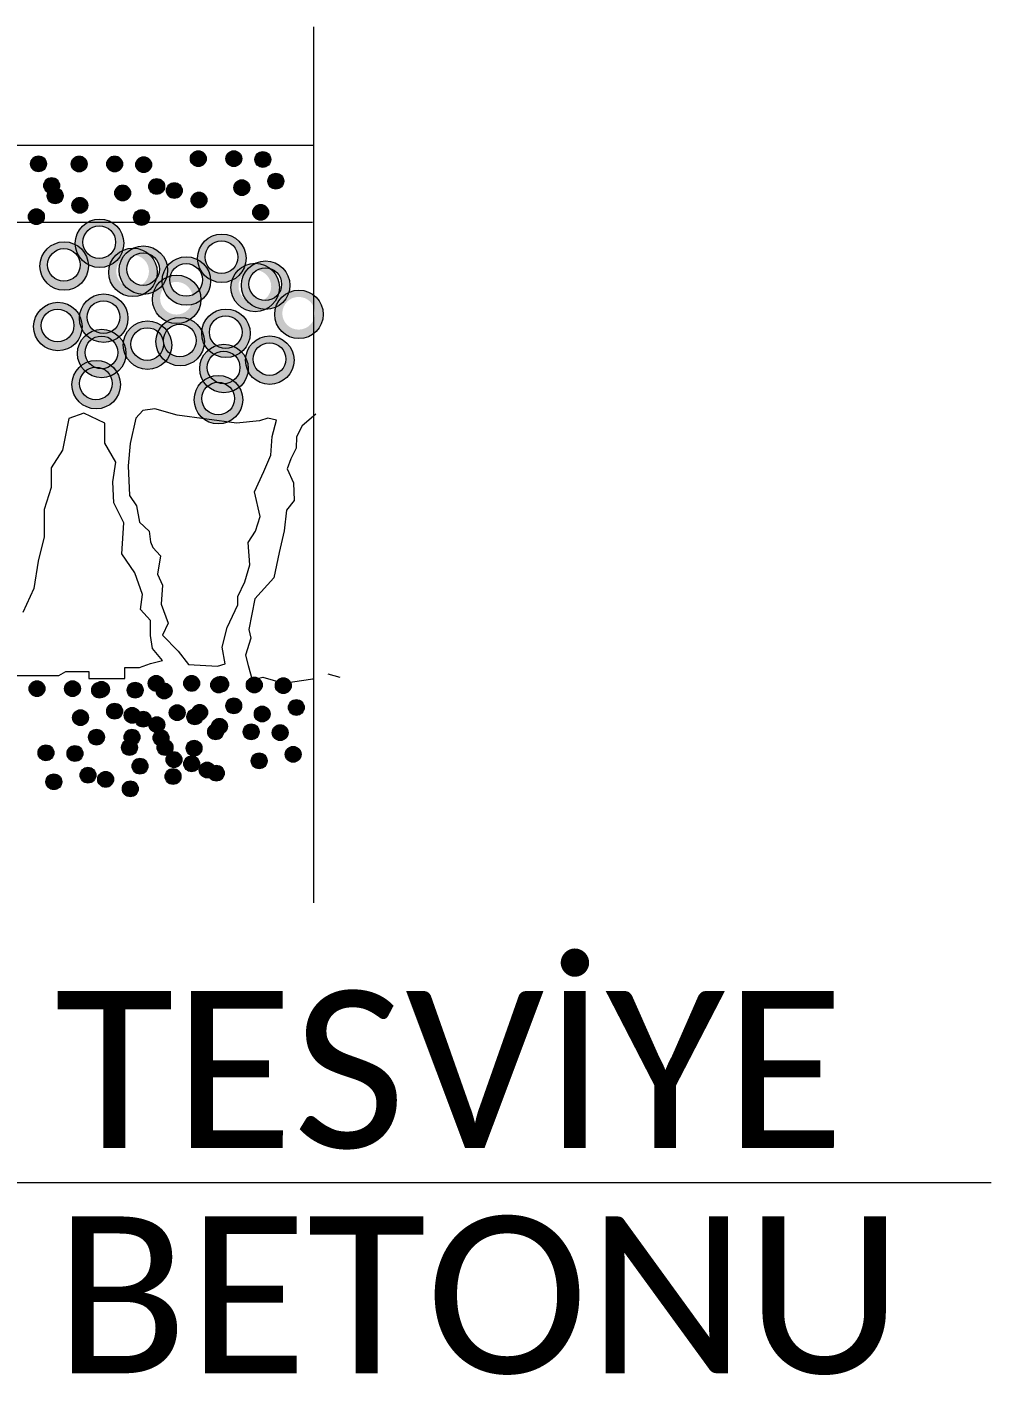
# Model space of a CAD drawing. Header units: centimetres. Extents: x 405464 to 563355, y 50011 to 66875.
# Drawn here: x 555205.5 to 555353, y 51341 to 51547.3 of the extents above; entities that cross this region are included whole.
import ezdxf

# ---------------------------------------------------------------- set-up
doc = ezdxf.new("R2010")
doc.units = ezdxf.units.CM
for name, color, linetype, lineweight in [('0-KRCN-SHT-DETAY-20', 41, 'Continuous', 20), ('0-KRCN-SHT-DETAY-YAZI', 71, 'Continuous', 35), ('0-KRCN-SHT-DETAY-ÇERÇEVE', 71, 'Continuous', 40)]:
    doc.layers.add(name, color=color, linetype=linetype, lineweight=lineweight)
doc.styles.add('KATMAN YAZI STİLİ', font='calibri.ttf')

# ---------------------------------------------------------------- blocks, each defined once
blk = doc.blocks.new('G$C4C2874E9')
at = {"layer": '0-KRCN-SHT-DETAY-20'}
h = blk.add_hatch(color=256, dxfattribs=at)
edge = h.paths.add_edge_path()
edge.add_arc((293.637, -891.559), 0.605, 0, 360)
h = blk.add_hatch(color=256, dxfattribs=at)
edge = h.paths.add_edge_path()
edge.add_arc((296.74, -891.572), 0.605, 0, 360)
h = blk.add_hatch(color=256, dxfattribs=at)
edge = h.paths.add_edge_path()
edge.add_arc((299.459, -891.572), 0.605, 0, 360)
h = blk.add_hatch(color=256, dxfattribs=at)
edge = h.paths.add_edge_path()
edge.add_arc((301.679, -891.627), 0.605, 0, 360)
h = blk.add_hatch(color=256, dxfattribs=at)
edge = h.paths.add_edge_path()
edge.add_arc((305.857, -891.17), 0.605, 0, 360)
h = blk.add_hatch(color=256, dxfattribs=at)
edge = h.paths.add_edge_path()
edge.add_arc((308.576, -891.17), 0.605, 0, 360)
h = blk.add_hatch(color=256, dxfattribs=at)
edge = h.paths.add_edge_path()
edge.add_arc((310.796, -891.226), 0.605, 0, 360)
h = blk.add_hatch(color=256, dxfattribs=at)
edge = h.paths.add_edge_path()
edge.add_arc((294.636, -893.222), 0.605, 0, 360)
h = blk.add_hatch(color=256, dxfattribs=at)
edge = h.paths.add_edge_path()
edge.add_arc((300.07, -893.79), 0.605, 0, 360)
h = blk.add_hatch(color=256, dxfattribs=at)
edge = h.paths.add_edge_path()
edge.add_arc((302.678, -893.291), 0.605, 0, 360)
h = blk.add_hatch(color=256, dxfattribs=at)
edge = h.paths.add_edge_path()
edge.add_arc((304.025, -893.61), 0.605, 0, 360)
h = blk.add_hatch(color=256, dxfattribs=at)
edge = h.paths.add_edge_path()
edge.add_arc((309.186, -893.388), 0.605, 0, 360)
h = blk.add_hatch(color=256, dxfattribs=at)
edge = h.paths.add_edge_path()
edge.add_arc((311.795, -892.889), 0.605, 0, 360)
h = blk.add_hatch(color=256, dxfattribs=at)
edge = h.paths.add_edge_path()
edge.add_arc((294.909, -894.012), 0.605, 0, 360)
h = blk.add_hatch(color=256, dxfattribs=at)
edge = h.paths.add_edge_path()
edge.add_arc((296.795, -894.733), 0.605, 0, 360)
h = blk.add_hatch(color=256, dxfattribs=at)
edge = h.paths.add_edge_path()
edge.add_arc((305.912, -894.331), 0.605, 0, 360)
h = blk.add_hatch(color=256, dxfattribs=at)
edge = h.paths.add_edge_path()
edge.add_arc((293.471, -895.607), 0.605, 0, 360)
h = blk.add_hatch(color=256, dxfattribs=at)
edge = h.paths.add_edge_path()
edge.add_arc((301.512, -895.675), 0.605, 0, 360)
h = blk.add_hatch(color=256, dxfattribs=at)
edge = h.paths.add_edge_path()
edge.add_arc((310.629, -895.274), 0.605, 0, 360)
h = blk.add_hatch(color=256, dxfattribs=at)
edge = h.paths.add_edge_path()
edge.add_arc((298.305, -897.641), 1.855, 0, 360)
edge = h.paths.add_edge_path(flags=16)
edge.add_arc((298.283, -897.556), 1.251, 0, 360)
h = blk.add_hatch(color=256, dxfattribs=at)
edge = h.paths.add_edge_path()
edge.add_arc((307.657, -898.791), 1.855, 0, 360)
edge = h.paths.add_edge_path(flags=16)
edge.add_arc((307.635, -898.706), 1.251, 0, 360)
h = blk.add_hatch(color=256, dxfattribs=at)
edge = h.paths.add_edge_path()
edge.add_arc((295.598, -899.383), 1.855, 0, 360)
edge = h.paths.add_edge_path(flags=16)
edge.add_arc((295.575, -899.298), 1.251, 0, 360)
h = blk.add_hatch(color=256, dxfattribs=at)
edge = h.paths.add_edge_path(flags=16)
edge.add_arc((300.834, -899.787), 1.251, 0, 360)
edge = h.paths.add_edge_path()
edge.add_arc((300.857, -899.871), 1.855, 0, 360)
h = blk.add_hatch(color=256, dxfattribs=at)
edge = h.paths.add_edge_path()
edge.add_arc((301.657, -899.702), 1.855, 0, 360)
edge = h.paths.add_edge_path(flags=16)
edge.add_arc((301.634, -899.617), 1.251, 0, 360)
h = blk.add_hatch(color=256, dxfattribs=at)
edge = h.paths.add_edge_path()
edge.add_arc((304.949, -900.533), 1.855, 0, 360)
edge = h.paths.add_edge_path(flags=16)
edge.add_arc((304.927, -900.448), 1.251, 0, 360)
h = blk.add_hatch(color=256, dxfattribs=at)
edge = h.paths.add_edge_path(flags=16)
edge.add_arc((310.186, -900.937), 1.251, 0, 360)
edge = h.paths.add_edge_path()
edge.add_arc((310.208, -901.022), 1.855, 0, 360)
h = blk.add_hatch(color=256, dxfattribs=at)
edge = h.paths.add_edge_path()
edge.add_arc((311.008, -900.852), 1.855, 0, 360)
edge = h.paths.add_edge_path(flags=16)
edge.add_arc((310.986, -900.767), 1.251, 0, 360)
h = blk.add_hatch(color=256, dxfattribs=at)
edge = h.paths.add_edge_path(flags=16)
edge.add_arc((304.185, -901.847), 1.251, 0, 360)
edge = h.paths.add_edge_path()
edge.add_arc((304.208, -901.932), 1.855, 0, 360)
h = blk.add_hatch(color=256, dxfattribs=at)
edge = h.paths.add_edge_path(flags=16)
edge.add_arc((313.537, -902.997), 1.251, 0, 360)
edge = h.paths.add_edge_path()
edge.add_arc((313.559, -903.082), 1.855, 0, 360)
h = blk.add_hatch(color=256, dxfattribs=at)
edge = h.paths.add_edge_path()
edge.add_arc((295.116, -904.014), 1.855, 0, 360)
edge = h.paths.add_edge_path(flags=16)
edge.add_arc((295.094, -903.929), 1.251, 0, 360)
h = blk.add_hatch(color=256, dxfattribs=at)
edge = h.paths.add_edge_path()
edge.add_arc((298.624, -903.377), 1.855, 0, 360)
edge = h.paths.add_edge_path(flags=16)
edge.add_arc((298.602, -903.292), 1.251, 0, 360)
h = blk.add_hatch(color=256, dxfattribs=at)
edge = h.paths.add_edge_path()
edge.add_arc((304.468, -905.164), 1.855, 0, 360)
edge = h.paths.add_edge_path(flags=16)
edge.add_arc((304.446, -905.079), 1.251, 0, 360)
h = blk.add_hatch(color=256, dxfattribs=at)
edge = h.paths.add_edge_path()
edge.add_arc((307.976, -904.527), 1.855, 0, 360)
edge = h.paths.add_edge_path(flags=16)
edge.add_arc((307.954, -904.442), 1.251, 0, 360)
h = blk.add_hatch(color=256, dxfattribs=at)
edge = h.paths.add_edge_path()
edge.add_arc((298.468, -906.074), 1.855, 0, 360)
edge = h.paths.add_edge_path(flags=16)
edge.add_arc((298.445, -905.99), 1.251, 0, 360)
h = blk.add_hatch(color=256, dxfattribs=at)
edge = h.paths.add_edge_path()
edge.add_arc((301.975, -905.437), 1.855, 0, 360)
edge = h.paths.add_edge_path(flags=16)
edge.add_arc((301.953, -905.352), 1.251, 0, 360)
h = blk.add_hatch(color=256, dxfattribs=at)
edge = h.paths.add_edge_path()
edge.add_arc((307.819, -907.225), 1.855, 0, 360)
edge = h.paths.add_edge_path(flags=16)
edge.add_arc((307.797, -907.14), 1.251, 0, 360)
h = blk.add_hatch(color=256, dxfattribs=at)
edge = h.paths.add_edge_path()
edge.add_arc((311.327, -906.587), 1.855, 0, 360)
edge = h.paths.add_edge_path(flags=16)
edge.add_arc((311.305, -906.502), 1.251, 0, 360)
h = blk.add_hatch(color=256, dxfattribs=at)
edge = h.paths.add_edge_path()
edge.add_arc((298.048, -908.459), 1.855, 0, 360)
edge = h.paths.add_edge_path(flags=16)
edge.add_arc((298.025, -908.374), 1.251, 0, 360)
h = blk.add_hatch(color=256, dxfattribs=at)
edge = h.paths.add_edge_path()
edge.add_arc((307.399, -909.609), 1.855, 0, 360)
edge = h.paths.add_edge_path(flags=16)
edge.add_arc((307.377, -909.524), 1.251, 0, 360)
h = blk.add_hatch(color=256, dxfattribs=at)
edge = h.paths.add_edge_path()
edge.add_arc((293.516, -931.718), 0.605, 0, 360)
h = blk.add_hatch(color=256, dxfattribs=at)
edge = h.paths.add_edge_path()
edge.add_arc((296.235, -931.718), 0.605, 0, 360)
h = blk.add_hatch(color=256, dxfattribs=at)
edge = h.paths.add_edge_path()
edge.add_arc((298.305, -931.838), 0.605, 0, 360)
h = blk.add_hatch(color=256, dxfattribs=at)
edge = h.paths.add_edge_path()
edge.add_arc((298.455, -931.774), 0.605, 0, 360)
h = blk.add_hatch(color=256, dxfattribs=at)
edge = h.paths.add_edge_path()
edge.add_arc((301.024, -931.838), 0.605, 0, 360)
h = blk.add_hatch(color=256, dxfattribs=at)
edge = h.paths.add_edge_path()
edge.add_arc((302.633, -931.316), 0.605, 0, 360)
h = blk.add_hatch(color=256, dxfattribs=at)
edge = h.paths.add_edge_path()
edge.add_arc((303.244, -931.893), 0.605, 0, 360)
h = blk.add_hatch(color=256, dxfattribs=at)
edge = h.paths.add_edge_path()
edge.add_arc((305.352, -931.316), 0.605, 0, 360)
h = blk.add_hatch(color=256, dxfattribs=at)
edge = h.paths.add_edge_path()
edge.add_arc((307.422, -931.436), 0.605, 0, 360)
h = blk.add_hatch(color=256, dxfattribs=at)
edge = h.paths.add_edge_path()
edge.add_arc((307.572, -931.372), 0.605, 0, 360)
h = blk.add_hatch(color=256, dxfattribs=at)
edge = h.paths.add_edge_path()
edge.add_arc((310.141, -931.436), 0.605, 0, 360)
h = blk.add_hatch(color=256, dxfattribs=at)
edge = h.paths.add_edge_path()
edge.add_arc((312.361, -931.491), 0.605, 0, 360)
h = blk.add_hatch(color=256, dxfattribs=at)
edge = h.paths.add_edge_path()
edge.add_arc((296.845, -933.936), 0.605, 0, 360)
h = blk.add_hatch(color=256, dxfattribs=at)
edge = h.paths.add_edge_path()
edge.add_arc((299.454, -933.437), 0.605, 0, 360)
h = blk.add_hatch(color=256, dxfattribs=at)
edge = h.paths.add_edge_path()
edge.add_arc((300.801, -933.756), 0.605, 0, 360)
h = blk.add_hatch(color=256, dxfattribs=at)
edge = h.paths.add_edge_path()
edge.add_arc((304.243, -933.557), 0.605, 0, 360)
h = blk.add_hatch(color=256, dxfattribs=at)
edge = h.paths.add_edge_path()
edge.add_arc((305.59, -933.876), 0.605, 0, 360)
h = blk.add_hatch(color=256, dxfattribs=at)
edge = h.paths.add_edge_path()
edge.add_arc((305.962, -933.534), 0.605, 0, 360)
h = blk.add_hatch(color=256, dxfattribs=at)
edge = h.paths.add_edge_path()
edge.add_arc((308.571, -933.035), 0.605, 0, 360)
h = blk.add_hatch(color=256, dxfattribs=at)
edge = h.paths.add_edge_path()
edge.add_arc((310.751, -933.654), 0.605, 0, 360)
h = blk.add_hatch(color=256, dxfattribs=at)
edge = h.paths.add_edge_path()
edge.add_arc((313.36, -933.155), 0.605, 0, 360)
h = blk.add_hatch(color=256, dxfattribs=at)
edge = h.paths.add_edge_path()
edge.add_arc((301.634, -934.056), 0.605, 0, 360)
h = blk.add_hatch(color=256, dxfattribs=at)
edge = h.paths.add_edge_path()
edge.add_arc((302.688, -934.477), 0.605, 0, 360)
h = blk.add_hatch(color=256, dxfattribs=at)
edge = h.paths.add_edge_path()
edge.add_arc((307.182, -935.025), 0.605, 0, 360)
h = blk.add_hatch(color=256, dxfattribs=at)
edge = h.paths.add_edge_path()
edge.add_arc((307.477, -934.597), 0.605, 0, 360)
h = blk.add_hatch(color=256, dxfattribs=at)
edge = h.paths.add_edge_path()
edge.add_arc((309.901, -935.025), 0.605, 0, 360)
h = blk.add_hatch(color=256, dxfattribs=at)
edge = h.paths.add_edge_path()
edge.add_arc((312.121, -935.08), 0.605, 0, 360)
h = blk.add_hatch(color=256, dxfattribs=at)
edge = h.paths.add_edge_path()
edge.add_arc((298.065, -935.427), 0.605, 0, 360)
h = blk.add_hatch(color=256, dxfattribs=at)
edge = h.paths.add_edge_path()
edge.add_arc((300.785, -935.427), 0.605, 0, 360)
h = blk.add_hatch(color=256, dxfattribs=at)
edge = h.paths.add_edge_path()
edge.add_arc((303.004, -935.482), 0.605, 0, 360)
h = blk.add_hatch(color=256, dxfattribs=at)
edge = h.paths.add_edge_path()
edge.add_arc((294.2, -936.623), 0.605, 0, 360)
h = blk.add_hatch(color=256, dxfattribs=at)
edge = h.paths.add_edge_path()
edge.add_arc((296.419, -936.679), 0.605, 0, 360)
h = blk.add_hatch(color=256, dxfattribs=at)
edge = h.paths.add_edge_path()
edge.add_arc((300.597, -936.221), 0.605, 0, 360)
h = blk.add_hatch(color=256, dxfattribs=at)
edge = h.paths.add_edge_path()
edge.add_arc((303.316, -936.221), 0.605, 0, 360)
h = blk.add_hatch(color=256, dxfattribs=at)
edge = h.paths.add_edge_path()
edge.add_arc((304.003, -937.146), 0.605, 0, 360)
h = blk.add_hatch(color=256, dxfattribs=at)
edge = h.paths.add_edge_path()
edge.add_arc((305.536, -936.277), 0.605, 0, 360)
h = blk.add_hatch(color=256, dxfattribs=at)
edge = h.paths.add_edge_path()
edge.add_arc((313.12, -936.744), 0.605, 0, 360)
h = blk.add_hatch(color=256, dxfattribs=at)
edge = h.paths.add_edge_path()
edge.add_arc((301.395, -937.645), 0.605, 0, 360)
h = blk.add_hatch(color=256, dxfattribs=at)
edge = h.paths.add_edge_path()
edge.add_arc((305.351, -937.465), 0.605, 0, 360)
h = blk.add_hatch(color=256, dxfattribs=at)
edge = h.paths.add_edge_path()
edge.add_arc((306.535, -937.94), 0.605, 0, 360)
h = blk.add_hatch(color=256, dxfattribs=at)
edge = h.paths.add_edge_path()
edge.add_arc((310.512, -937.243), 0.605, 0, 360)
h = blk.add_hatch(color=256, dxfattribs=at)
edge = h.paths.add_edge_path()
edge.add_arc((294.81, -938.841), 0.605, 0, 360)
h = blk.add_hatch(color=256, dxfattribs=at)
edge = h.paths.add_edge_path()
edge.add_arc((297.418, -938.342), 0.605, 0, 360)
h = blk.add_hatch(color=256, dxfattribs=at)
edge = h.paths.add_edge_path()
edge.add_arc((298.766, -938.661), 0.605, 0, 360)
h = blk.add_hatch(color=256, dxfattribs=at)
edge = h.paths.add_edge_path()
edge.add_arc((303.927, -938.439), 0.605, 0, 360)
h = blk.add_hatch(color=256, dxfattribs=at)
edge = h.paths.add_edge_path()
edge.add_arc((307.238, -938.186), 0.605, 0, 360)
h = blk.add_hatch(color=256, dxfattribs=at)
edge = h.paths.add_edge_path()
edge.add_arc((300.653, -939.382), 0.605, 0, 360)
for p, q in [((314.668, -881.092, 108.464), (314.668, -948.098, 108.464)), ((314.656, -890.156, 108.464), (276.709, -890.156, 108.464)), ((276.709, -896.014, 108.464), (314.593, -896.014, 108.464)), ((297.096, -910.638, 108.464), (295.954, -911.043, 108.464)), ((298.699, -911.401, 108.464), (297.096, -910.638, 108.464)), ((301.618, -910.427, 108.464), (301.068, -911.012, 108.464)), ((302.532, -910.319, 108.464), (301.618, -910.427, 108.464)), ((304.253, -910.803, 108.464), (302.532, -910.319, 108.464)), ((314.854, -910.725, 108.464), (313.81, -911.599, 108.464)), ((295.954, -911.043, 108.464), (295.48, -913.48, 108.464)), ((298.699, -912.928, 108.464), (298.699, -911.401, 108.464)), ((301.068, -911.012, 108.464), (300.633, -912.969, 108.464)), ((308.771, -911.394, 108.464), (304.253, -910.803, 108.464)), ((310.545, -911.233, 108.464), (308.771, -911.394, 108.464)), ((311.191, -911.018, 108.464), (310.545, -911.233, 108.464)), ((311.836, -911.179, 108.464), (311.191, -911.018, 108.464)), ((311.513, -912.415, 108.464), (311.836, -911.179, 108.464)), ((313.81, -911.599, 108.464), (313.373, -912.44, 108.464)), ((311.406, -913.866, 108.464), (311.513, -912.415, 108.464)), ((313.373, -912.44, 108.464), (313.339, -913.315, 108.464)), ((295.48, -913.48, 108.464), (294.599, -914.834, 108.464)), ((299.539, -914.377, 108.464), (298.699, -912.928, 108.464)), ((300.633, -912.969, 108.464), (300.488, -914.672, 108.464)), ((313.339, -913.315, 108.464), (312.935, -914.122, 108.464)), ((294.599, -914.834, 108.464), (294.599, -916.324, 108.464)), ((299.31, -915.903, 108.464), (299.539, -914.377, 108.464)), ((300.488, -914.672, 108.464), (300.596, -916.929, 108.464)), ((310.868, -915.102, 108.464), (311.406, -913.866, 108.464)), ((312.935, -914.122, 108.464), (312.666, -914.896, 108.464)), ((299.387, -917.506, 108.464), (299.31, -915.903, 108.464)), ((310.169, -916.66, 108.464), (310.868, -915.102, 108.464)), ((312.666, -914.896, 108.464), (313.137, -915.973, 108.464)), ((294.599, -916.324, 108.464), (294.057, -918.017, 108.464)), ((300.596, -916.929, 108.464), (301.134, -917.735, 108.464)), ((310.599, -918.541, 108.464), (310.169, -916.66, 108.464)), ((313.137, -915.973, 108.464), (313.204, -917.318, 108.464)), ((300.15, -919.032, 108.464), (299.387, -917.506, 108.464)), ((301.134, -917.735, 108.464), (301.349, -918.971, 108.464)), ((313.204, -917.318, 108.464), (312.598, -918.058, 108.464)), ((294.057, -918.017, 108.464), (294.057, -920.097, 108.464)), ((301.349, -918.971, 108.464), (302.102, -919.67, 108.464)), ((310.223, -919.67, 108.464), (310.599, -918.541, 108.464)), ((312.598, -918.058, 108.464), (312.43, -919.639, 108.464)), ((299.997, -921.397, 108.464), (300.15, -919.032, 108.464)), ((302.102, -919.67, 108.464), (302.209, -920.476, 108.464)), ((309.685, -920.53, 108.464), (310.223, -919.67, 108.464)), ((312.43, -919.639, 108.464), (312.038, -921.297, 108.464)), ((294.057, -920.097, 108.464), (293.605, -921.965, 108.464)), ((302.209, -920.476, 108.464), (302.371, -920.906, 108.464)), ((302.371, -920.906, 108.464), (302.962, -921.551, 108.464)), ((309.792, -922.249, 108.464), (309.685, -920.53, 108.464)), ((293.605, -921.965, 108.464), (293.278, -924.067, 108.464)), ((300.99, -922.847, 108.464), (299.997, -921.397, 108.464)), ((302.962, -921.551, 108.464), (302.747, -922.948, 108.464)), ((312.038, -921.297, 108.464), (311.639, -923.237, 108.464)), ((301.601, -924.525, 108.464), (300.99, -922.847, 108.464)), ((302.747, -922.948, 108.464), (303.124, -923.808, 108.464)), ((309.416, -923.539, 108.464), (309.792, -922.249, 108.464)), ((293.278, -924.067, 108.464), (292.438, -925.899, 108.464)), ((303.124, -923.808, 108.464), (303.016, -925.259, 108.464)), ((308.878, -924.668, 108.464), (309.416, -923.539, 108.464)), ((311.639, -923.237, 108.464), (310.188, -924.858, 108.464)), ((301.448, -925.67, 108.464), (301.601, -924.525, 108.464)), ((308.878, -925.313, 108.464), (308.878, -924.668, 108.464)), ((310.188, -924.858, 108.464), (309.718, -927.204, 108.464)), ((302.212, -926.509, 108.464), (301.448, -925.67, 108.464)), ((303.016, -925.259, 108.464), (303.554, -926.71, 108.464)), ((308.071, -927.032, 108.464), (308.878, -925.313, 108.464)), ((302.212, -927.653, 108.464), (302.212, -926.509, 108.464)), ((303.554, -926.71, 108.464), (303.124, -927.623, 108.464)), ((307.695, -928.537, 108.464), (308.071, -927.032, 108.464)), ((309.718, -927.204, 108.464), (309.889, -927.844, 108.464)), ((302.365, -928.645, 108.464), (302.212, -927.653, 108.464)), ((303.124, -927.623, 108.464), (304.307, -928.859, 108.464)), ((309.889, -927.844, 108.464), (309.462, -929.166, 108.464)), ((303.128, -929.561, 108.464), (302.365, -928.645, 108.464)), ((304.307, -928.859, 108.464), (305.114, -929.88, 108.464)), ((307.91, -929.827, 108.464), (307.695, -928.537, 108.464)), ((309.462, -929.166, 108.464), (309.675, -929.934, 108.464)), ((300.226, -930.934, 108.464), (300.226, -930.095, 108.464)), ((300.226, -930.095, 108.464), (301.372, -930.095, 108.464)), ((301.372, -930.095, 108.464), (302.212, -929.79, 108.464)), ((302.212, -929.79, 108.464), (303.128, -929.561, 108.464)), ((305.114, -929.88, 108.464), (307.319, -929.988, 108.464)), ((307.319, -929.988, 108.464), (307.91, -929.827, 108.464)), ((309.675, -929.934, 108.464), (309.974, -931.043, 108.464)), ((291.522, -930.705, 108.464), (295.187, -930.705, 108.464)), ((295.187, -930.705, 108.464), (295.721, -930.4, 108.464)), ((295.721, -930.4, 108.464), (297.478, -930.4, 108.464)), ((297.478, -930.4, 108.464), (297.478, -930.934, 108.464)), ((297.478, -930.934, 108.464), (298.928, -930.934, 108.464)), ((298.928, -930.934, 108.464), (300.226, -930.934, 108.464)), ((309.974, -931.043, 108.464), (310.785, -930.829, 108.464)), ((310.785, -930.829, 108.464), (312.365, -931.299, 108.464)), ((312.365, -931.299, 108.464), (314.627, -930.957, 108.464)), ((314.627, -930.957, 108.464), (314.668, -930.944, 108.464)), ((315.779, -930.573, 108.464), (316.676, -930.829, 108.464)), ((282.875, -969.492, 108.464), (366.513, -969.492, 108.464))]:
    blk.add_line(p, q, dxfattribs=at)
for centre, radius in [((293.637, -891.559, 108.464), 0.605), ((296.74, -891.572, 108.464), 0.605), ((299.459, -891.572, 108.464), 0.605), ((301.679, -891.627, 108.464), 0.605), ((305.857, -891.17, 108.464), 0.605), ((308.576, -891.17, 108.464), 0.605), ((310.796, -891.226, 108.464), 0.605), ((294.636, -893.222, 108.464), 0.605), ((300.07, -893.79, 108.464), 0.605), ((302.678, -893.291, 108.464), 0.605), ((304.025, -893.61, 108.464), 0.605), ((309.186, -893.388, 108.464), 0.605), ((311.795, -892.889, 108.464), 0.605), ((294.909, -894.012, 108.464), 0.605), ((296.795, -894.733, 108.464), 0.605), ((305.912, -894.331, 108.464), 0.605), ((293.471, -895.607, 108.464), 0.605), ((301.512, -895.675, 108.464), 0.605), ((310.629, -895.274, 108.464), 0.605), ((298.305, -897.641, 108.464), 1.855), ((298.283, -897.556, 108.464), 1.251), ((307.657, -898.791, 108.464), 1.855), ((295.598, -899.383, 108.464), 1.855), ((295.575, -899.298, 108.464), 1.251), ((300.857, -899.871, 108.464), 1.855), ((301.657, -899.702, 108.464), 1.855), ((301.634, -899.617, 108.464), 1.251), ((307.635, -898.706, 108.464), 1.251), ((304.949, -900.533, 108.464), 1.855), ((304.927, -900.448, 108.464), 1.251), ((310.208, -901.022, 108.464), 1.855), ((311.008, -900.852, 108.464), 1.855), ((304.208, -901.932, 108.464), 1.855), ((310.986, -900.767, 108.464), 1.251), ((313.559, -903.082, 108.464), 1.855), ((295.116, -904.014, 108.464), 1.855), ((298.624, -903.377, 108.464), 1.855), ((298.602, -903.292, 108.464), 1.251), ((295.094, -903.929, 108.464), 1.251), ((304.468, -905.164, 108.464), 1.855), ((307.976, -904.527, 108.464), 1.855), ((307.954, -904.442, 108.464), 1.251), ((298.468, -906.074, 108.464), 1.855), ((301.975, -905.437, 108.464), 1.855), ((301.953, -905.352, 108.464), 1.251), ((304.446, -905.079, 108.464), 1.251), ((298.445, -905.99, 108.464), 1.251), ((307.819, -907.225, 108.464), 1.855), ((311.327, -906.587, 108.464), 1.855), ((311.305, -906.502, 108.464), 1.251), ((298.048, -908.459, 108.464), 1.855), ((307.797, -907.14, 108.464), 1.251), ((298.025, -908.374, 108.464), 1.251), ((307.399, -909.609, 108.464), 1.855), ((307.377, -909.524, 108.464), 1.251), ((293.516, -931.718, 108.464), 0.605), ((296.235, -931.718, 108.464), 0.605), ((298.305, -931.838, 108.464), 0.605), ((298.455, -931.774, 108.464), 0.605), ((301.024, -931.838, 108.464), 0.605), ((302.633, -931.316, 108.464), 0.605), ((303.244, -931.893, 108.464), 0.605), ((305.352, -931.316, 108.464), 0.605), ((307.422, -931.436, 108.464), 0.605), ((307.572, -931.372, 108.464), 0.605), ((310.141, -931.436, 108.464), 0.605), ((312.361, -931.491, 108.464), 0.605), ((296.845, -933.936, 108.464), 0.605), ((299.454, -933.437, 108.464), 0.605), ((300.801, -933.756, 108.464), 0.605), ((304.243, -933.557, 108.464), 0.605), ((305.59, -933.876, 108.464), 0.605), ((305.962, -933.534, 108.464), 0.605), ((308.571, -933.035, 108.464), 0.605), ((310.751, -933.654, 108.464), 0.605), ((313.36, -933.155, 108.464), 0.605), ((301.634, -934.056, 108.464), 0.605), ((302.688, -934.477, 108.464), 0.605), ((307.182, -935.025, 108.464), 0.605), ((307.477, -934.597, 108.464), 0.605), ((309.901, -935.025, 108.464), 0.605), ((312.121, -935.08, 108.464), 0.605), ((298.065, -935.427, 108.464), 0.605), ((300.785, -935.427, 108.464), 0.605), ((303.004, -935.482, 108.464), 0.605), ((294.2, -936.623, 108.464), 0.605), ((296.419, -936.679, 108.464), 0.605), ((300.597, -936.221, 108.464), 0.605), ((303.316, -936.221, 108.464), 0.605), ((304.003, -937.146, 108.464), 0.605), ((305.536, -936.277, 108.464), 0.605), ((313.12, -936.744, 108.464), 0.605), ((301.395, -937.645, 108.464), 0.605), ((305.351, -937.465, 108.464), 0.605), ((306.535, -937.94, 108.464), 0.605), ((310.512, -937.243, 108.464), 0.605), ((294.81, -938.841, 108.464), 0.605), ((297.418, -938.342, 108.464), 0.605), ((298.766, -938.661, 108.464), 0.605), ((303.927, -938.439, 108.464), 0.605), ((307.238, -938.186, 108.464), 0.605), ((300.653, -939.382, 108.464), 0.605)]:
    blk.add_circle(centre, radius, dxfattribs=at)
at = {"layer": '0-KRCN-SHT-DETAY-YAZI', "style": 'KATMAN YAZI STİLİ'}
for s, p in [('TESVİYE', (294.868, -966.858, 108.464)), ('BETONU', (294.868, -984.099, 108.464))]:
    blk.add_text(s, height=12, dxfattribs=at).set_placement(p)
blk = doc.blocks.new('*U218')
at = {"layer": '0-KRCN-SHT-DETAY-ÇERÇEVE', "xscale": 2, "yscale": 2, "zscale": 2}
blk.add_blockref('G$C4C2874E9', (0, 0), dxfattribs=at)

msp = doc.modelspace()

# ---------------------------------------------------------------- block references
at = {"layer": '0-KRCN-SHT-DETAY-ÇERÇEVE'}
msp.add_blockref('*U218', (554619.96, 53309.44), dxfattribs=at)

doc.saveas('drawing.dxf')
